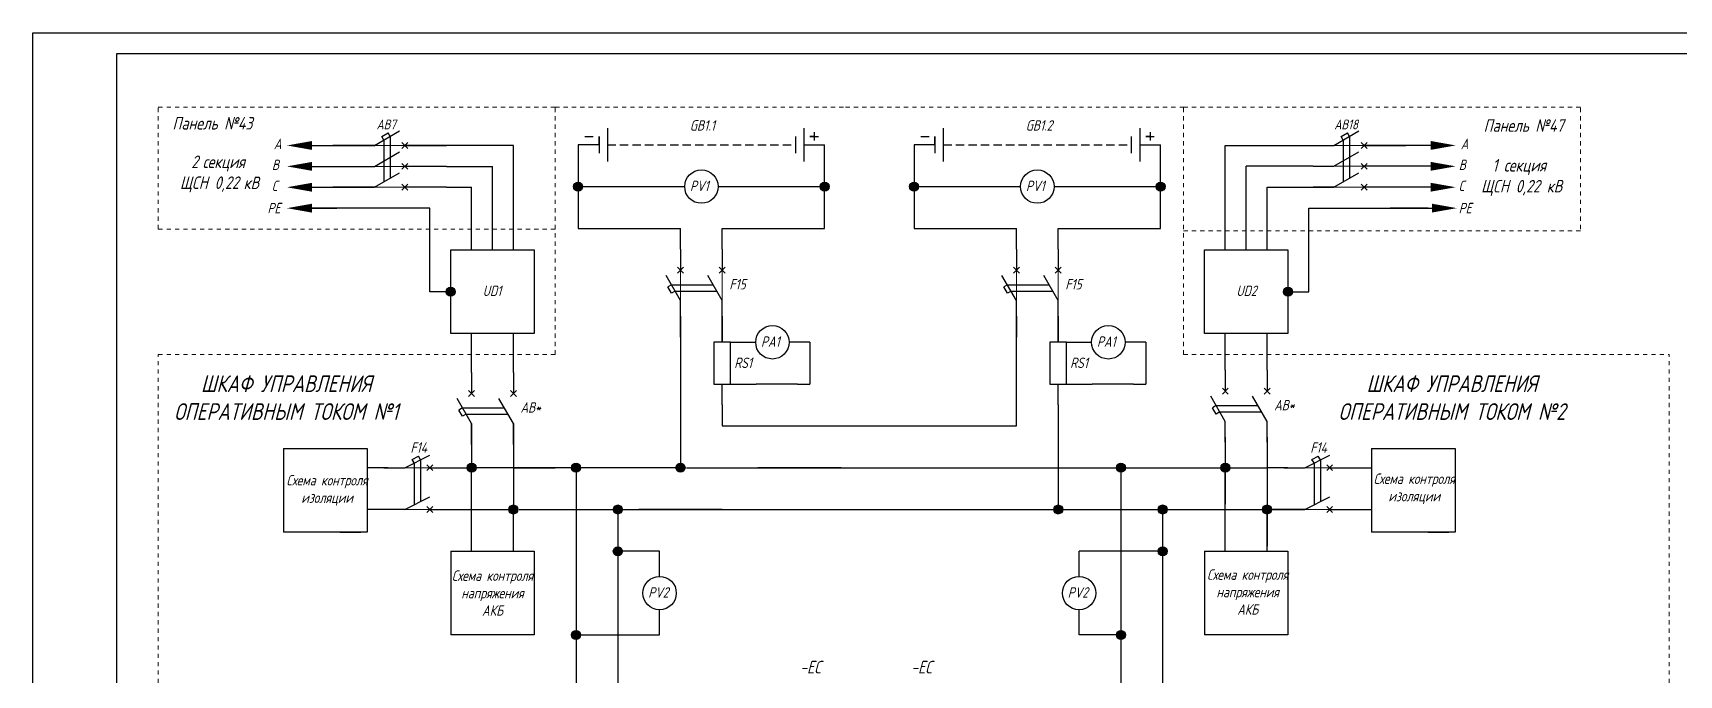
# Model space of a CAD drawing. Header units: millimetres. Extents: x 9 to 2386, y -218 to 2224.
# Drawn here: x 1791.7 to 2185.7, y 2070.3 to 2223.9 of the extents above; entities that cross this region are included whole.
import ezdxf

# ---------------------------------------------------------------- set-up
doc = ezdxf.new("R2010")
doc.units = ezdxf.units.MM
doc.linetypes.add('JIS_02_1.0', pattern=[2, 1, -1])
doc.layers.add('Разрывы', color=12, linetype='Continuous', lineweight=13)
doc.styles.add('eskdw', font='', dxfattribs={"oblique": 15})
doc.styles.get("Standard").update_dxf_attribs({"font": '', "oblique": 15, "height": 2.5})
doc.styles.get('eskdw').set_extended_font_data('GOST type A')
doc.styles.get('Standard').set_extended_font_data('GOST type A')

msp = doc.modelspace()

# ---------------------------------------------------------------- hatches: boundary and pattern name
h = msp.add_hatch(color=256)
edge = h.paths.add_edge_path()
edge.add_arc((1922.17, 2187.19), 1.08, 0, 360)
h = msp.add_hatch(color=256)
edge = h.paths.add_edge_path()
edge.add_arc((1981.17, 2187.19), 1.08, 0, 360)
h = msp.add_hatch(color=256)
edge = h.paths.add_edge_path()
edge.add_arc((2002.59, 2187.19), 1.08, 0, 360)
h = msp.add_hatch(color=256)
edge = h.paths.add_edge_path()
edge.add_arc((2061.59, 2187.19), 1.08, 0, 360)
h = msp.add_hatch(color=256)
edge = h.paths.add_edge_path()
edge.add_arc((1891.67, 2162.03), 1.08, 0, 360)
h = msp.add_hatch(color=256)
edge = h.paths.add_edge_path()
edge.add_arc((2092.09, 2162.03), 1.08, 0, 360)
h = msp.add_hatch(color=256)
edge = h.paths.add_edge_path()
edge.add_arc((1896.67, 2119.95), 1.08, 0, 360)
h = msp.add_hatch(color=256)
edge = h.paths.add_edge_path()
edge.add_arc((1921.67, 2119.95), 1.08, 0, 360)
h = msp.add_hatch(color=256)
edge = h.paths.add_edge_path()
edge.add_arc((1946.67, 2119.95), 1.08, 0, 360)
h = msp.add_hatch(color=256)
edge = h.paths.add_edge_path()
edge.add_arc((2052.09, 2119.95), 1.08, 0, 360)
h = msp.add_hatch(color=256)
edge = h.paths.add_edge_path()
edge.add_arc((2077.09, 2119.95), 1.08, 0, 360)
h = msp.add_hatch(color=256)
edge = h.paths.add_edge_path()
edge.add_arc((1906.67, 2109.95), 1.08, 0, 360)
h = msp.add_hatch(color=256)
edge = h.paths.add_edge_path()
edge.add_arc((1931.67, 2109.95), 1.08, 0, 360)
h = msp.add_hatch(color=256)
edge = h.paths.add_edge_path()
edge.add_arc((2037.09, 2109.95), 1.08, 0, 360)
h = msp.add_hatch(color=256)
edge = h.paths.add_edge_path()
edge.add_arc((2062.09, 2109.95), 1.08, 0, 360)
h = msp.add_hatch(color=256)
edge = h.paths.add_edge_path()
edge.add_arc((2087.09, 2109.95), 1.08, 0, 360)
h = msp.add_hatch(color=256)
edge = h.paths.add_edge_path()
edge.add_arc((1931.67, 2099.95), 1.08, 0, 360)
h = msp.add_hatch(color=256)
edge = h.paths.add_edge_path()
edge.add_arc((2062.09, 2099.95), 1.08, 0, 360)
h = msp.add_hatch(color=256)
edge = h.paths.add_edge_path()
edge.add_arc((1921.67, 2079.95), 1.08, 0, 360)
h = msp.add_hatch(color=256)
edge = h.paths.add_edge_path()
edge.add_arc((2052.09, 2079.95), 1.08, 0, 360)

# ---------------------------------------------------------------- linework, layer by layer
for p, q in [((1791.65, 1803.95), (1791.65, 2223.95)), ((1791.65, 2223.95), (2385.65, 2223.95)), ((2380.65, 2218.95), (1811.65, 2218.95)), ((1811.65, 2218.95), (1811.65, 1808.95)), ((1873.44, 2197.03), (1879.44, 2200.5)), ((1875.19, 2199.2), (1876.69, 2200.07)), ((1875.69, 2198.33), (1875.19, 2199.2)), ((1877.19, 2199.2), (1876.69, 2200.07)), ((1877.19, 2199.2), (1877.19, 2189.2)), ((1877.94, 2199.63), (1877.94, 2199.63)), ((1877.94, 2199.63), (1877.94, 2199.63)), ((1923.79, 2199.19), (1925.79, 2199.19)), ((1927.17, 2197.19), (1927.17, 2199.19)), ((1927.17, 2199.19), (1927.17, 2195.19)), ((1929.17, 2201.19), (1929.17, 2193.19)), ((1974.17, 2199.19), (1974.17, 2195.19)), ((1976.17, 2201.19), (1976.17, 2193.19)), ((1978.67, 2199.21), (1977.67, 2199.21)), ((1977.67, 2199.21), (1979.67, 2199.21)), ((1978.67, 2200.21), (1978.67, 2198.21)), ((2004.2, 2199.19), (2006.2, 2199.19)), ((2007.59, 2197.19), (2007.59, 2199.19)), ((2007.59, 2199.19), (2007.59, 2195.19)), ((2009.59, 2201.19), (2009.59, 2193.19)), ((2054.59, 2199.19), (2054.59, 2195.19)), ((2056.59, 2201.19), (2056.59, 2193.19)), ((2059.09, 2199.21), (2058.09, 2199.21)), ((2058.09, 2199.21), (2060.09, 2199.21)), ((2059.09, 2200.21), (2059.09, 2198.21)), ((2103.09, 2197.04), (2109.09, 2200.5)), ((2104.84, 2199.2), (2106.34, 2200.07)), ((2105.34, 2198.33), (2104.84, 2199.2)), ((2106.84, 2199.2), (2106.34, 2200.07)), ((2106.84, 2199.2), (2106.84, 2189.2)), ((2107.59, 2199.63), (2107.59, 2199.63)), ((2107.59, 2199.63), (2107.59, 2199.63)), ((1863.44, 2197.03), (1873.44, 2197.03)), ((1863.44, 2197.03), (1873.44, 2197.03)), ((1873.44, 2197.03), (1863.44, 2197.03)), ((1864.38, 2197.03), (1873.44, 2197.03)), ((1873.44, 2192.03), (1879.44, 2195.5)), ((1875.69, 2198.33), (1875.69, 2188.33)), ((1879.97, 2197.74), (1881.38, 2196.33)), ((1879.97, 2196.33), (1881.38, 2197.74)), ((1890.67, 2197.03), (1880.67, 2197.03)), ((1880.67, 2197.03), (1890.67, 2197.03)), ((1906.67, 2197.03), (1890.67, 2197.03)), ((1906.67, 2187.03), (1906.67, 2197.03)), ((1927.17, 2197.19), (1922.17, 2197.19)), ((1922.17, 2197.19), (1922.17, 2187.19)), ((1929.17, 2197.19), (1931.17, 2197.19)), ((1932.17, 2197.19), (1934.17, 2197.19)), ((1935.17, 2197.19), (1937.17, 2197.19)), ((1938.17, 2197.19), (1940.17, 2197.19)), ((1941.17, 2197.19), (1943.17, 2197.19)), ((1944.17, 2197.19), (1946.17, 2197.19)), ((1947.17, 2197.19), (1949.17, 2197.19)), ((1950.17, 2197.19), (1952.17, 2197.19)), ((1953.17, 2197.19), (1955.17, 2197.19)), ((1956.17, 2197.19), (1958.17, 2197.19)), ((1959.17, 2197.19), (1961.17, 2197.19)), ((1962.17, 2197.19), (1964.17, 2197.19)), ((1965.17, 2197.19), (1967.17, 2197.19)), ((1968.17, 2197.19), (1970.17, 2197.19)), ((1968.17, 2197.19), (1970.17, 2197.19)), ((1968.17, 2197.19), (1970.17, 2197.19)), ((1971.17, 2197.19), (1973.17, 2197.19)), ((1971.17, 2197.19), (1973.17, 2197.19)), ((1971.17, 2197.19), (1973.17, 2197.19)), ((1976.17, 2197.19), (1981.17, 2197.19)), ((1981.17, 2187.19), (1981.17, 2197.19)), ((2007.59, 2197.19), (2002.59, 2197.19)), ((2002.59, 2197.19), (2002.59, 2187.19)), ((2009.59, 2197.19), (2011.59, 2197.19)), ((2012.59, 2197.19), (2014.59, 2197.19)), ((2015.59, 2197.19), (2017.59, 2197.19)), ((2018.59, 2197.19), (2020.59, 2197.19)), ((2021.59, 2197.19), (2023.59, 2197.19)), ((2024.59, 2197.19), (2026.59, 2197.19)), ((2027.59, 2197.19), (2029.59, 2197.19)), ((2030.59, 2197.19), (2032.59, 2197.19)), ((2033.59, 2197.19), (2035.59, 2197.19)), ((2036.59, 2197.19), (2038.59, 2197.19)), ((2039.59, 2197.19), (2041.59, 2197.19)), ((2042.59, 2197.19), (2044.59, 2197.19)), ((2045.59, 2197.19), (2047.59, 2197.19)), ((2048.59, 2197.19), (2050.59, 2197.19)), ((2048.59, 2197.19), (2050.59, 2197.19)), ((2048.59, 2197.19), (2050.59, 2197.19)), ((2051.59, 2197.19), (2053.59, 2197.19)), ((2051.59, 2197.19), (2053.59, 2197.19)), ((2051.59, 2197.19), (2053.59, 2197.19)), ((2056.59, 2197.19), (2061.59, 2197.19)), ((2061.59, 2187.19), (2061.59, 2197.19)), ((2077.09, 2172.03), (2077.09, 2197.04)), ((2077.09, 2197.04), (2087.09, 2197.04)), ((2080.85, 2197.04), (2103.09, 2197.04)), ((2103.09, 2192.04), (2109.09, 2195.5)), ((2105.34, 2198.33), (2105.34, 2188.33)), ((2109.61, 2197.74), (2111.03, 2196.33)), ((2109.61, 2196.33), (2111.03, 2197.74)), ((2120.32, 2197.04), (2110.32, 2197.04)), ((2110.32, 2197.04), (2120.32, 2197.04)), ((1864.38, 2192.03), (1873.44, 2192.03)), ((1879.97, 2192.74), (1881.38, 2191.33)), ((1879.97, 2191.33), (1881.38, 2192.74)), ((1890.67, 2192.03), (1880.67, 2192.03)), ((1890.67, 2192.03), (1901.67, 2192.03)), ((1901.67, 2172.03), (1901.67, 2192.03)), ((2082.09, 2172.03), (2082.09, 2192.04)), ((2098.09, 2192.04), (2082.09, 2192.04)), ((2098.09, 2192.04), (2103.09, 2192.04)), ((2109.61, 2192.74), (2111.03, 2191.33)), ((2109.61, 2191.33), (2111.03, 2192.74)), ((2120.32, 2192.04), (2110.32, 2192.04)), ((1873.44, 2187.03), (1879.44, 2190.5)), ((1877.94, 2189.63), (1877.94, 2189.63)), ((1879.97, 2187.74), (1881.38, 2186.33)), ((1879.97, 2186.33), (1881.38, 2187.74)), ((1922.17, 2187.19), (1922.17, 2177.19)), ((1922.17, 2187.19), (1947.67, 2187.19)), ((1955.67, 2187.19), (1981.17, 2187.19)), ((1981.17, 2177.19), (1981.17, 2187.19)), ((2002.59, 2187.19), (2002.59, 2177.19)), ((2002.59, 2187.19), (2028.09, 2187.19)), ((2036.09, 2187.19), (2061.59, 2187.19)), ((2061.59, 2177.19), (2061.59, 2187.19)), ((2103.09, 2187.04), (2109.09, 2190.5)), ((2107.59, 2189.63), (2107.59, 2189.63)), ((2109.61, 2187.74), (2111.03, 2186.33)), ((2109.61, 2186.33), (2111.03, 2187.74)), ((1863.44, 2187.03), (1873.44, 2187.03)), ((1863.44, 2187.03), (1873.44, 2187.03)), ((1873.44, 2187.03), (1863.44, 2187.03)), ((1864.38, 2187.03), (1873.44, 2187.03)), ((1890.67, 2187.03), (1880.67, 2187.03)), ((1890.67, 2187.03), (1896.67, 2187.03)), ((1896.67, 2172.03), (1896.67, 2187.03)), ((1906.67, 2172.03), (1906.67, 2187.03)), ((2087.09, 2172.03), (2087.09, 2187.04)), ((2087.09, 2187.04), (2103.09, 2187.04)), ((2103.09, 2187.04), (2098.09, 2187.04)), ((2120.32, 2187.04), (2110.32, 2187.04)), ((1886.67, 2182.03), (1858.42, 2182.03)), ((1886.67, 2172.03), (1886.67, 2182.03)), ((2097.09, 2182.04), (2116.56, 2182.04)), ((2097.09, 2162.03), (2097.09, 2182.04)), ((2116.56, 2182.04), (2126.56, 2182.04)), ((2125.62, 2182.04), (2116.56, 2182.04)), ((1922.17, 2177.19), (1946.67, 2177.19)), ((1946.67, 2172.19), (1946.67, 2177.19)), ((1956.67, 2177.19), (1981.17, 2177.19)), ((1956.67, 2172.19), (1956.67, 2177.19)), ((2002.59, 2177.19), (2027.09, 2177.19)), ((2027.09, 2172.19), (2027.09, 2177.19)), ((2037.09, 2177.19), (2061.59, 2177.19)), ((2037.09, 2172.19), (2037.09, 2177.19)), ((1886.67, 2162.03), (1886.67, 2172.03)), ((1946.67, 2172.19), (1946.67, 2167.19)), ((1956.67, 2172.19), (1956.67, 2167.19)), ((2027.09, 2172.19), (2027.09, 2167.19)), ((2037.09, 2172.19), (2037.09, 2167.19)), ((1945.96, 2166.48), (1947.38, 2167.89)), ((1947.38, 2166.48), (1945.96, 2167.89)), ((1955.96, 2166.48), (1957.38, 2167.89)), ((1957.38, 2166.48), (1955.96, 2167.89)), ((2026.38, 2166.48), (2027.79, 2167.89)), ((2027.79, 2166.48), (2026.38, 2167.89)), ((2036.38, 2166.48), (2037.79, 2167.89)), ((2037.79, 2166.48), (2036.38, 2167.89)), ((1946.67, 2159.95), (1943.21, 2165.95)), ((1944.51, 2163.7), (1943.64, 2163.2)), ((1944.07, 2164.45), (1944.07, 2164.45)), ((1944.51, 2163.7), (1954.51, 2163.7)), ((1956.67, 2159.95), (1953.21, 2165.95)), ((1954.07, 2164.45), (1954.07, 2164.45)), ((2027.09, 2159.95), (2023.62, 2165.95)), ((2024.92, 2163.7), (2024.06, 2163.2)), ((2024.49, 2164.45), (2024.49, 2164.45)), ((2024.92, 2163.7), (2034.92, 2163.7)), ((2037.09, 2159.95), (2033.62, 2165.95)), ((2034.49, 2164.45), (2034.49, 2164.45)), ((1891.67, 2162.03), (1886.67, 2162.03)), ((1944.51, 2161.7), (1943.64, 2163.2)), ((1945.37, 2162.2), (1944.51, 2161.7)), ((1945.37, 2162.2), (1955.37, 2162.2)), ((1946.67, 2154.95), (1946.67, 2159.95)), ((1956.67, 2154.95), (1956.67, 2159.95)), ((2024.92, 2161.7), (2024.06, 2163.2)), ((2025.79, 2162.2), (2024.92, 2161.7)), ((2025.79, 2162.2), (2035.79, 2162.2)), ((2027.09, 2154.95), (2027.09, 2159.95)), ((2037.09, 2154.95), (2037.09, 2159.95)), ((2092.09, 2162.03), (2097.09, 2162.03)), ((1946.67, 2156.19), (1946.67, 2151.19)), ((1946.67, 2151.19), (1946.67, 2156.19)), ((1946.67, 2156.19), (1946.67, 2151.19)), ((1956.67, 2156.19), (1956.67, 2151.19)), ((2027.09, 2156.19), (2027.09, 2151.19)), ((2027.09, 2151.19), (2027.09, 2156.19)), ((2027.09, 2156.19), (2027.09, 2151.19)), ((2037.09, 2156.19), (2037.09, 2151.19)), ((1896.67, 2142.73), (1896.67, 2152.03)), ((1906.67, 2142.73), (1906.67, 2152.03)), ((1956.67, 2149.95), (1956.67, 2154.95)), ((1956.67, 2154.95), (1956.67, 2149.95)), ((2037.09, 2149.95), (2037.09, 2154.95)), ((2037.09, 2154.95), (2037.09, 2149.95)), ((2077.09, 2143.27), (2077.09, 2152.03)), ((2087.09, 2143.27), (2087.09, 2152.03)), ((1946.67, 2151.19), (1946.67, 2129.95)), ((1958.67, 2149.95), (1954.67, 2149.95)), ((1954.67, 2149.95), (1954.67, 2139.95)), ((1958.67, 2139.95), (1958.67, 2149.95)), ((1958.67, 2149.95), (1964.67, 2149.95)), ((1977.67, 2149.95), (1972.67, 2149.95)), ((1977.67, 2149.95), (1977.67, 2139.95)), ((2027.09, 2129.95), (2027.09, 2151.19)), ((2039.09, 2149.95), (2035.09, 2149.95)), ((2035.09, 2149.95), (2035.09, 2139.95)), ((2039.09, 2139.95), (2039.09, 2149.95)), ((2039.09, 2149.95), (2045.09, 2149.95)), ((2058.09, 2149.95), (2053.09, 2149.95)), ((2058.09, 2149.95), (2058.09, 2139.95)), ((1896.67, 2142.73), (1896.67, 2137.73)), ((1906.67, 2142.73), (1906.67, 2137.73)), ((1954.67, 2139.95), (1958.67, 2139.95)), ((1956.67, 2134.95), (1956.67, 2139.95)), ((1958.67, 2139.95), (1964.78, 2139.95)), ((1974.67, 2139.95), (1964.78, 2139.95)), ((1974.67, 2139.95), (1977.67, 2139.95)), ((2035.09, 2139.95), (2039.09, 2139.95)), ((2037.09, 2134.95), (2037.09, 2139.95)), ((2039.09, 2139.95), (2045.19, 2139.95)), ((2055.09, 2139.95), (2045.19, 2139.95)), ((2055.09, 2139.95), (2058.09, 2139.95)), ((2077.09, 2143.27), (2077.09, 2138.27)), ((2087.09, 2143.27), (2087.09, 2138.27)), ((1896.67, 2130.49), (1893.21, 2136.49)), ((1895.96, 2137.02), (1897.38, 2138.43)), ((1897.38, 2137.02), (1895.96, 2138.43)), ((1906.67, 2130.49), (1903.21, 2136.49)), ((1905.96, 2137.02), (1907.38, 2138.43)), ((1907.38, 2137.02), (1905.96, 2138.43)), ((2077.09, 2131.04), (2073.62, 2137.04)), ((2076.38, 2137.56), (2077.79, 2138.98)), ((2077.79, 2137.56), (2076.38, 2138.98)), ((2087.09, 2131.04), (2083.62, 2137.04)), ((2086.38, 2137.56), (2087.79, 2138.98)), ((2087.79, 2137.56), (2086.38, 2138.98)), ((1894.51, 2134.24), (1893.64, 2133.74)), ((1894.51, 2132.24), (1893.64, 2133.74)), ((1894.07, 2134.99), (1894.07, 2134.99)), ((1894.51, 2134.24), (1904.51, 2134.24)), ((1895.37, 2132.74), (1894.51, 2132.24)), ((1895.37, 2132.74), (1905.37, 2132.74)), ((1904.07, 2134.99), (1904.07, 2134.99)), ((1956.67, 2134.95), (1956.67, 2129.95)), ((2037.09, 2134.95), (2037.09, 2129.95)), ((2074.92, 2134.79), (2074.06, 2134.29)), ((2074.92, 2132.79), (2074.06, 2134.29)), ((2074.49, 2135.54), (2074.49, 2135.54)), ((2074.92, 2134.79), (2084.92, 2134.79)), ((2075.79, 2133.29), (2074.92, 2132.79)), ((2075.79, 2133.29), (2085.79, 2133.29)), ((2084.49, 2135.54), (2084.49, 2135.54)), ((1896.67, 2130.49), (1896.67, 2126.73)), ((1896.67, 2130.49), (1896.67, 2126.73)), ((1896.67, 2125.49), (1896.67, 2130.49)), ((1896.67, 2130.49), (1896.67, 2119.95)), ((1906.67, 2130.49), (1906.67, 2126.73)), ((1906.67, 2125.49), (1906.67, 2130.49)), ((1906.67, 2130.49), (1906.67, 2109.95)), ((1946.67, 2129.95), (1946.67, 2119.95)), ((1956.67, 2129.95), (2027.09, 2129.95)), ((2037.09, 2129.95), (2037.09, 2109.95)), ((2077.09, 2126.04), (2077.09, 2131.04)), ((2087.09, 2126.04), (2087.09, 2131.04)), ((1851.67, 2124.52), (1871.67, 2124.52)), ((1851.67, 2124.52), (1851.67, 2104.52)), ((1871.67, 2124.52), (1871.67, 2104.52)), ((2077.09, 2127.27), (2077.09, 2122.27)), ((2077.09, 2126.03), (2077.09, 2122.27)), ((2087.09, 2127.27), (2087.09, 2122.27)), ((2112.09, 2124.52), (2132.09, 2124.52)), ((2112.09, 2124.52), (2112.09, 2104.52)), ((2132.09, 2124.52), (2132.09, 2104.52)), ((1880.67, 2119.95), (1886.67, 2122.95)), ((1882.42, 2121.94), (1883.92, 2122.69)), ((1882.92, 2121.08), (1882.42, 2121.94)), ((1882.92, 2121.08), (1882.92, 2111.08)), ((1884.42, 2121.83), (1883.92, 2122.69)), ((1884.42, 2121.83), (1884.42, 2111.83)), ((1885.96, 2120.66), (1887.38, 2119.24)), ((1885.96, 2119.24), (1887.38, 2120.66)), ((2077.09, 2122.27), (2077.09, 2111.19)), ((2087.09, 2122.27), (2087.09, 2101.19)), ((2096.09, 2119.95), (2102.09, 2122.95)), ((2097.84, 2121.94), (2099.34, 2122.69)), ((2098.34, 2121.08), (2097.84, 2121.94)), ((2098.34, 2121.08), (2098.34, 2111.08)), ((2099.84, 2121.83), (2099.34, 2122.69)), ((2099.84, 2121.83), (2099.84, 2111.83)), ((2101.38, 2120.66), (2102.79, 2119.24)), ((2101.38, 2119.24), (2102.79, 2120.66)), ((1876.67, 2119.95), (1871.67, 2119.95)), ((1875.67, 2119.95), (1880.67, 2119.95)), ((1886.67, 2119.95), (1891.67, 2119.95)), ((1891.67, 2119.95), (1896.67, 2119.95)), ((1946.67, 2119.95), (1896.67, 2119.95)), ((1896.67, 2109.95), (1896.67, 2119.95)), ((1906.67, 2119.95), (1916.67, 2119.95)), ((1921.67, 2119.95), (1921.67, 2078.45)), ((1948.09, 2119.95), (2087.09, 2119.95)), ((1985.15, 2119.95), (1965.15, 2119.95)), ((2037.09, 2119.95), (2047.09, 2119.95)), ((2052.09, 2119.95), (2052.09, 2068.45)), ((2077.09, 2109.95), (2077.09, 2119.95)), ((2092.09, 2119.95), (2087.09, 2119.95)), ((2091.09, 2119.95), (2096.09, 2119.95)), ((2102.09, 2119.95), (2107.09, 2119.95)), ((2107.09, 2119.95), (2112.09, 2119.95)), ((1880.67, 2109.95), (1886.67, 2112.95)), ((2096.09, 2109.95), (2102.09, 2112.95)), ((1880.67, 2109.95), (1871.67, 2109.95)), ((1885.96, 2110.66), (1887.38, 2109.24)), ((1885.96, 2109.24), (1887.38, 2110.66)), ((1886.67, 2109.95), (1891.67, 2109.95)), ((1891.67, 2109.95), (1906.67, 2109.95)), ((1896.67, 2104.95), (1896.67, 2109.95)), ((1906.67, 2104.95), (1906.67, 2109.95)), ((1908.09, 2109.95), (2096.09, 2109.95)), ((1916.67, 2109.95), (1921.67, 2109.95)), ((1921.67, 2109.95), (1926.67, 2109.95)), ((1931.67, 2109.95), (1931.67, 2058.45)), ((1956.67, 2109.95), (1936.67, 2109.95)), ((2062.09, 2109.95), (2062.09, 2058.45)), ((2077.09, 2104.95), (2077.09, 2109.95)), ((2087.09, 2104.95), (2087.09, 2109.95)), ((2096.09, 2109.95), (2087.09, 2109.95)), ((2101.38, 2110.66), (2102.79, 2109.24)), ((2101.38, 2109.24), (2102.79, 2110.66)), ((2102.09, 2109.95), (2107.09, 2109.95)), ((2107.09, 2109.95), (2112.09, 2109.95)), ((1871.67, 2104.52), (1851.67, 2104.52)), ((1865.16, 2104.52), (1870.16, 2104.52)), ((1896.67, 2099.95), (1896.67, 2104.95)), ((1906.67, 2099.95), (1906.67, 2104.95)), ((2077.09, 2099.95), (2077.09, 2104.95)), ((2087.09, 2099.95), (2087.09, 2104.95)), ((2132.09, 2104.52), (2112.09, 2104.52)), ((2125.57, 2104.52), (2130.57, 2104.52)), ((1891.67, 2099.95), (1911.67, 2099.95)), ((1891.67, 2099.95), (1891.67, 2079.95)), ((1911.67, 2099.95), (1911.67, 2079.95)), ((1941.67, 2099.95), (1931.67, 2099.95)), ((1941.67, 2093.95), (1941.67, 2099.95)), ((2062.09, 2099.95), (2042.09, 2099.95)), ((2042.09, 2093.95), (2042.09, 2099.95)), ((2072.09, 2099.95), (2092.09, 2099.95)), ((2072.09, 2099.95), (2072.09, 2079.95)), ((2092.09, 2099.95), (2092.09, 2084.95)), ((1941.67, 2079.95), (1941.67, 2085.95)), ((2042.09, 2079.95), (2042.09, 2085.95)), ((2092.09, 2084.95), (2092.09, 2079.95)), ((1911.67, 2079.95), (1891.67, 2079.95)), ((1921.67, 2079.95), (1937.78, 2079.95)), ((1921.67, 2078.45), (1921.67, 2068.45)), ((1931.67, 2079.95), (1941.67, 2079.95)), ((2052.09, 2079.95), (2042.09, 2079.95)), ((2092.09, 2079.95), (2072.09, 2079.95))]:
    msp.add_line(p, q)
at = {"linetype": 'JIS_02_1.0', "lineweight": 15}
for p, q in [((1821.67, 2206.19), (1916.67, 2206.19)), ((1821.67, 2177.03), (1821.67, 2206.19)), ((1916.67, 2147.03), (1916.67, 2206.19)), ((1916.67, 2206.19), (1986.17, 2206.19)), ((1986.17, 2206.19), (2067.09, 2206.19)), ((2067.09, 2147.03), (2067.09, 2206.19)), ((2067.09, 2206.19), (2162.09, 2206.19)), ((2162.09, 2177.03), (2162.09, 2206.19)), ((1821.67, 2177.03), (1916.67, 2177.03)), ((2067.09, 2176.61), (2162.09, 2176.61)), ((1821.67, 2022.45), (1821.67, 2147.03)), ((1821.67, 2147.03), (1916.67, 2147.03)), ((2067.09, 2147.03), (2183.32, 2147.03)), ((2183.32, 2022.45), (2183.32, 2147.03))]:
    msp.add_line(p, q, dxfattribs=at)
at = {"ltscale": 5}
for p, q in [((1858.42, 2197.03), (1864.38, 2197.03)), ((2126.28, 2197.04), (2120.32, 2197.04)), ((1858.42, 2192.03), (1864.38, 2192.03)), ((2126.28, 2192.04), (2120.32, 2192.04)), ((1858.42, 2187.03), (1864.38, 2187.03)), ((2126.28, 2187.04), (2120.32, 2187.04)), ((1858.42, 2182.03), (1864.38, 2182.03))]:
    msp.add_line(p, q, dxfattribs=at)
at = {"color": 0}
for p, q in [((1891.67, 2172.03), (1911.67, 2172.03)), ((1891.67, 2152.03), (1891.67, 2172.03)), ((1911.67, 2172.03), (1911.67, 2152.03)), ((2072.09, 2172.03), (2092.09, 2172.03)), ((2072.09, 2152.03), (2072.09, 2172.03)), ((2092.09, 2172.03), (2092.09, 2152.03)), ((1911.67, 2152.03), (1891.67, 2152.03)), ((2092.09, 2152.03), (2072.09, 2152.03))]:
    msp.add_line(p, q, dxfattribs=at)
at = {"ltscale": 5}
for points in [[(1852.46, 2197.03, 0, 2.11, 0), (1858.42, 2197.03, 0, 2.11, 0)], [(2132.23, 2197.04, 0, 2.11, 0), (2126.28, 2197.04, 0, 2.11, 0)], [(1852.46, 2192.03, 0, 2.11, 0), (1858.42, 2192.03, 0, 2.11, 0)], [(2132.23, 2192.04, 0, 2.11, 0), (2126.28, 2192.04, 0, 2.11, 0)], [(1852.46, 2187.03, 0, 2.11, 0), (1858.42, 2187.03, 0, 2.11, 0)], [(2132.23, 2187.04, 0, 2.11, 0), (2126.28, 2187.04, 0, 2.11, 0)], [(1852.46, 2182.03, 0, 2.11, 0), (1858.42, 2182.03, 0, 2.11, 0)], [(2132.51, 2182.04, 0, 2.11, 0), (2126.56, 2182.04, 0, 2.11, 0)]]:
    msp.add_lwpolyline(points, format="xyseb", dxfattribs=at)
for centre, radius in [((1951.67, 2187.19), 4), ((2032.09, 2187.19), 4), ((1922.17, 2187.19), 1.08), ((1981.17, 2187.19), 1.08), ((2002.59, 2187.19), 1.08), ((2061.59, 2187.19), 1.08), ((1891.67, 2162.03), 1.08), ((2092.09, 2162.03), 1.08), ((1968.67, 2149.95), 4), ((2049.09, 2149.95), 4), ((1896.67, 2119.95), 1.08), ((1921.67, 2119.95), 1.08), ((1946.67, 2119.95), 1.08), ((2052.09, 2119.95), 1.08), ((2077.09, 2119.95), 1.08), ((2077.09, 2119.95), 1.08), ((1906.67, 2109.95), 1.08), ((1931.67, 2109.95), 1.08), ((2037.09, 2109.95), 1.08), ((2062.09, 2109.95), 1.08), ((2087.09, 2109.95), 1.08), ((1931.67, 2099.95), 1.08), ((2062.09, 2099.95), 1.08), ((1941.67, 2089.95), 4), ((2042.09, 2089.95), 4), ((1921.67, 2079.95), 1.08), ((2052.09, 2079.95), 1.08)]:
    msp.add_circle(centre, radius)
at = {"layer": 'Разрывы'}
for p, q in [((1873.44, 2197.03), (1880.67, 2197.03)), ((2103.09, 2197.04), (2110.32, 2197.04)), ((1873.44, 2192.03), (1880.67, 2192.03)), ((2103.09, 2192.04), (2110.32, 2192.04)), ((1873.44, 2187.03), (1880.67, 2187.03)), ((2103.09, 2187.04), (2110.32, 2187.04)), ((1946.67, 2167.19), (1946.67, 2159.95)), ((1956.67, 2167.19), (1956.67, 2159.95)), ((2027.09, 2167.19), (2027.09, 2159.95)), ((2037.09, 2167.19), (2037.09, 2159.95)), ((1880.67, 2119.95), (1886.67, 2119.95)), ((2096.09, 2119.95), (2102.09, 2119.95)), ((1880.67, 2109.95), (1886.67, 2109.95)), ((2096.09, 2109.95), (2102.09, 2109.95))]:
    msp.add_line(p, q, dxfattribs=at)

# ---------------------------------------------------------------- texts
at = {"style": 'eskdw', "oblique": 15}
for s, height, p in [('АВ7', 2.355, (1873.9, 2200.88)), ('АВ18', 2.355, (2103.17, 2200.88)), ('А', 2.5, (1849.31, 2196.14)), ('А', 2.5, (2133.44, 2196.14)), ('В', 2.5, (1848.85, 2191.14)), ('В', 2.5, (2132.97, 2191.14)), ('С', 2.5, (1848.85, 2186.14)), ('PV1', 2.5, (1948.95, 2186.1)), ('PV1', 2.5, (2029.37, 2186.1)), ('С', 2.5, (2132.97, 2186.14)), ('PE', 2.5, (1847.8, 2180.8)), ('PE', 2.5, (2132.96, 2180.8)), ('UD1', 2.5, (1899.31, 2161.01)), ('F15', 2.5, (1958.36, 2162.58)), ('F15', 2.5, (2038.78, 2162.58)), ('UD2', 2.5, (2079.73, 2161.01)), ('PA1', 2.5, (1965.95, 2148.86)), ('PA1', 2.5, (2046.37, 2148.86)), ('RS1', 2.5, (1959.54, 2143.79)), ('RS1', 2.5, (2039.95, 2143.79)), ('АВ*', 2.5, (2088.78, 2133.67)), ('АВ*', 2.5, (1908.36, 2133.12)), ('F14', 2.5, (1882.02, 2123.51)), ('F14', 2.5, (2097.43, 2123.51)), ('PV2', 2.5, (1938.95, 2088.86)), ('PV2', 2.5, (2039.37, 2088.86))]:
    msp.add_text(s, height=height, dxfattribs=at).set_placement(p)
at = {"color": 0, "style": 'eskdw', "oblique": 15}
for s, height, p in [('GB1.1', 2.5, (1948.89, 2200.58)), ('GB1.2', 2.5, (2029.31, 2200.58)), ('2', 3, (1829.56, 2191.63)), ('секция', 3, (1832.29, 2191.63)), ('1', 3, (2141.03, 2190.79)), ('секция', 3, (2143.76, 2190.79)), ('ЩСН ', 3, (1826.85, 2186.63)), ('0,22 ', 3, (1835.15, 2186.63)), ('кВ', 3, (1842.09, 2186.58)), ('ЩСН ', 3, (2138.32, 2185.79)), ('0,22 ', 3, (2146.62, 2185.79)), ('кВ', 3, (2154.05, 2185.79))]:
    msp.add_text(s, height=height, dxfattribs=at).set_placement(p)
for s, insert, char_height, width, attachment_point in [('Панель №43', (1825.05, 2203.84), 3, 22.3447, 1), ('Панель №47', (2138.93, 2203.3), 3, 22.3447, 1), ('\\pxqc;ШКАФ УПРАВЛЕНИЯ \\PОПЕРАТИВНЫМ ТОКОМ №1', (1817.73, 2142.04), 4, 69.1479, 1), ('\\pxqc;ШКАФ УПРАВЛЕНИЯ \\PОПЕРАТИВНЫМ ТОКОМ №2', (2096.76, 2142.04), 4, 69.1479, 1), ('-EС ', (1977.82, 2072.24), 3, 17.6916, 5), ('-EС ', (2004.39, 2072.24), 3, 17.6916, 5)]:
    msp.add_mtext(s, dxfattribs=dict(insert=insert, char_height=char_height, width=width, attachment_point=attachment_point))
at = {"char_height": 2.5, "width": 20, "attachment_point": 5, "style": 'eskdw'}
for s, insert in [('Схема контроля изоляции', (1862.07, 2114.52)), ('Схема контроля изоляции', (2122.32, 2114.89)), ('Схема контроля напряжения АКБ', (1901.67, 2089.95)), ('Схема контроля напряжения \\PАКБ', (2082.45, 2090.2))]:
    msp.add_mtext(s, dxfattribs=dict(at, insert=insert))

doc.saveas('drawing.dxf')
